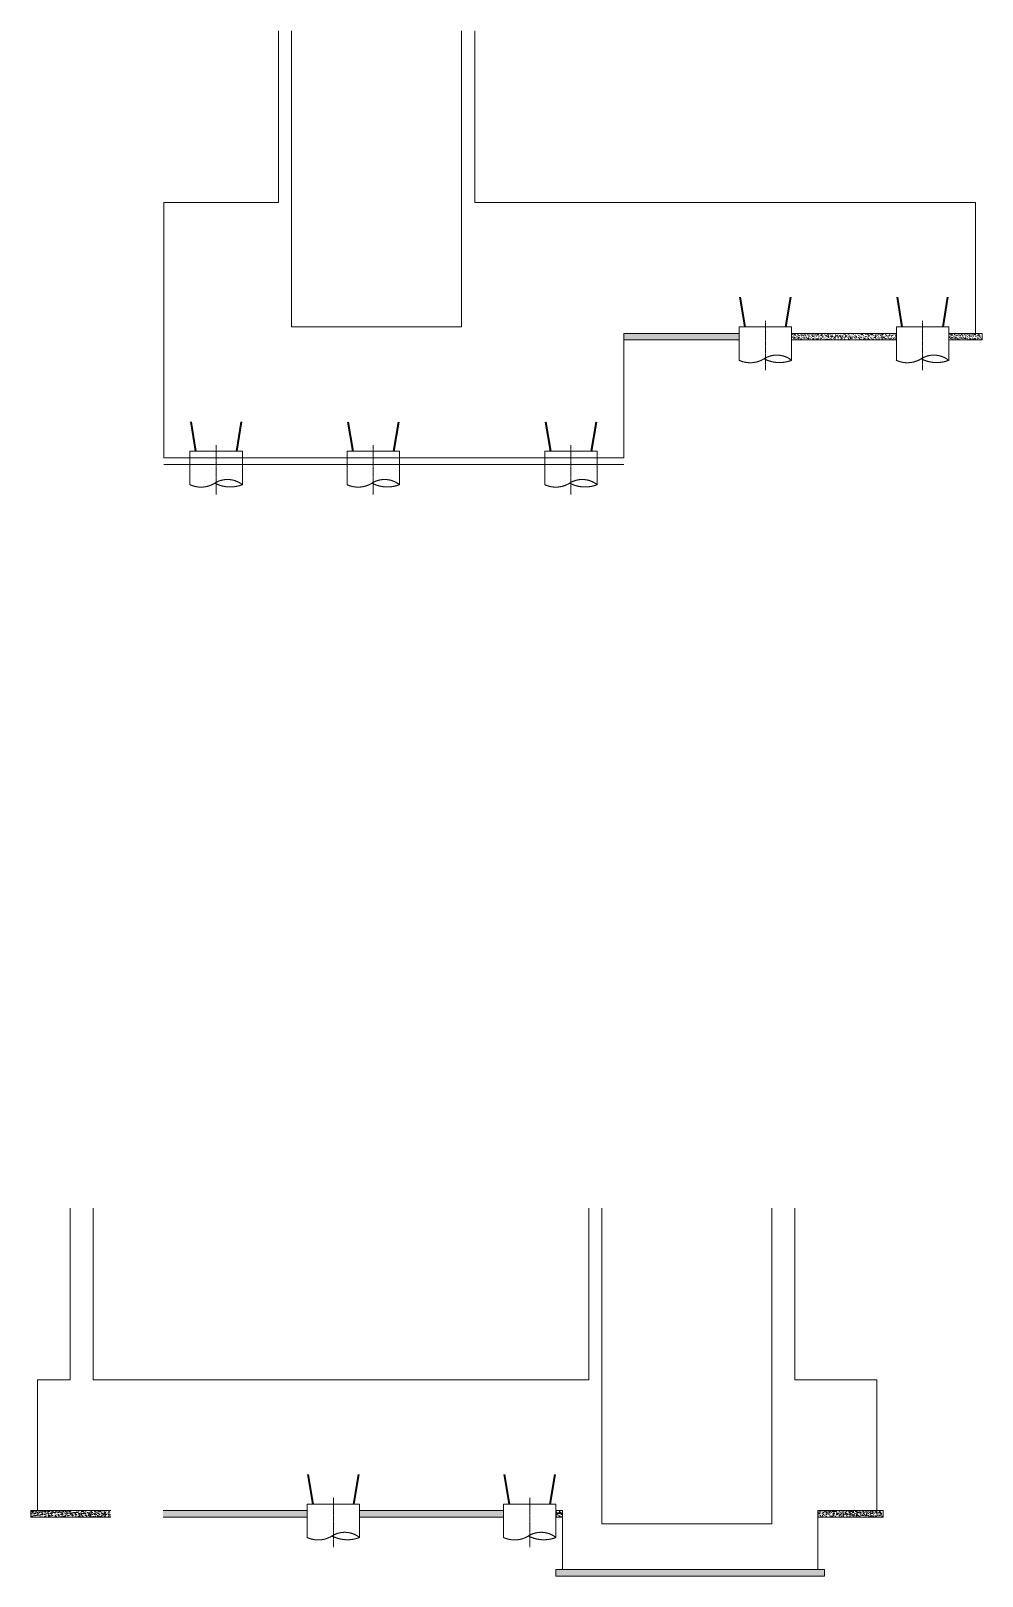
# Model space of a CAD drawing. Header units: millimetres. Extents: x -259680 to 389590, y -106473 to 139263.
# Drawn here: x 119780 to 134310, y 115661 to 139263 of the extents above; entities that cross this region are included whole.
import ezdxf

# ---------------------------------------------------------------- set-up
doc = ezdxf.new("R2010")
doc.units = ezdxf.units.MM
doc.linetypes.add('CENTER2', pattern=[1.125, 0.75, -0.125, 0.125, -0.125])
doc.linetypes.add('HIDDEN', pattern=[9.525, 6.35, -3.175])
doc.layers.get('0').update_dxf_attribs({"lineweight": 20})
for name, color, linetype, lineweight in [('$0$NDC_S_THIN LINE', 7, 'Continuous', 20), ('KC-TRUC', 5, 'CENTER2', 18), ('NDC_S_HATCH MATERIAL', 8, 'Continuous', 13), ('NDC_S_REBAR', 4, 'Continuous', 35), ('NDC_S_SLAB', 2, 'Continuous', 20)]:
    doc.layers.add(name, color=color, linetype=linetype, lineweight=lineweight)
pattern_1 = [(50, (0, 0), (71.726018, -6.275213), [7.5, -82.5]), (355, (0, 0), (-13.875133, 75.219213), [6, -66]), (100.451444, (5.98, -0.52), (57.850885, 68.944), [6.37402, -70.11421]), (46.1842, (0, 20), (106.724133, -16.55193), [11.25, -123.75]), (96.635635, (8.89, 18.62), (93.466195, 97.41186), [9.561034, -105.171376]), (351.184164, (0, 20), (93.466195, 97.41186), [9, -99]), (21, (10, 15), (59.690705, -40.26189), [7.5, -82.5]), (326, (10, 15), (24.331533, 72.515005), [6, -66]), (71.451445, (14.974, 11.645), (84.022238, 32.253115), [6.37402, -70.11421]), (37.5, (0, 0), (1.2159855, 33.2893854), [0, -65.2, 0, -67, 0, -66.25]), (7.5, (0, 0), (26.306954, 39.441171), [0, -38.2, 0, -63.7, 0, -25.25]), (327.5, (-22.3, 0), (53.3822436, -2.255487), [0, -25, 0, -78, 0, -103.5]), (317.5, (-32.3, 0), (58.318617, 10.010498), [0, -32.5, 0, -51.8, 0, -73.5])]

# ---------------------------------------------------------------- blocks, each defined once
blk = doc.blocks.new('*U212')
at = {"layer": 'KC-TRUC', "ltscale": 30}
blk.add_line((0, 194), (0, -560), dxfattribs=at)
at = {"layer": 'NDC_S_HATCH MATERIAL', "color": 2, "linetype": 'HIDDEN', "ltscale": 500}
blk.add_lwpolyline([(400, -411), (400, 99), (-400, 99), (-400, -411)], dxfattribs=at)
for centre, major_axis, start_param, end_param in [((-232, -48), (-283, 283), 1.921341, 2.912184), ((173, -698), (-259, 259), -1.452433, -0.227584), ((215, 65), (361, 361), 3.446929, 4.297833)]:
    blk.add_ellipse(centre, major_axis=major_axis, ratio=1, start_param=start_param, end_param=end_param, dxfattribs=at)
at = {"layer": 'NDC_S_REBAR', "linetype": 'HIDDEN', "ltscale": 200}
for p, q in [((-389, 551), (-314, 100)), ((314, 100), (389, 551))]:
    blk.add_line(p, q, dxfattribs=at)

msp = doc.modelspace()

# ---------------------------------------------------------------- hatches: boundary and pattern name
at = {"layer": '$0$NDC_S_THIN LINE', "ltscale": 100}
h = msp.add_hatch(dxfattribs=at)
h.set_pattern_fill('BTLOT', color=251, scale=10, pattern_type=2)
h.set_pattern_definition([(50, (-3455.54, 17981.455), (71.726018, -6.275213), [7.5, -82.5]), (355, (-3455.54, 17981.455), (-13.875133, 75.219213), [6, -66]), (100.451444, (-3449.56, 17980.93), (57.850885, 68.944), [6.37402, -70.11421]), (46.1842, (-3455.54, 18001.455), (106.724133, -16.55193), [11.25, -123.75]), (96.635635, (-3446.65, 18000.08), (93.466195, 97.41186), [9.561034, -105.171376]), (351.184164, (-3455.54, 18001.45), (93.466195, 97.41186), [9, -99]), (21, (-3445.54, 17996.455), (59.690705, -40.26189), [7.5, -82.5]), (326, (-3445.54, 17996.455), (24.331533, 72.515005), [6, -66]), (71.451445, (-3440.565, 17993.1), (84.022238, 32.253115), [6.37402, -70.11421]), (37.5, (-3455.54, 17981.455), (1.2159855, 33.2893854), [0, -65.2, 0, -67, 0, -66.25]), (7.5, (-3455.54, 17981.455), (26.306954, 39.441171), [0, -38.2, 0, -63.7, 0, -25.25]), (327.5, (-3477.84, 17981.455), (53.3822436, -2.255487), [0, -25, 0, -78, 0, -103.5]), (317.5, (-3487.84, 17981.455), (58.318617, 10.010498), [0, -32.5, 0, -51.8, 0, -73.5])])
h.paths.add_polyline_path([(130599.7, 134642.3), (129244.5, 134642.3), (128834.6, 134642.3), (128834.6, 134542.3), (130599.7, 134542.3)])
h = msp.add_hatch(dxfattribs=at)
h.set_pattern_fill('BTLOT', color=251, scale=10, pattern_type=2)
h.set_pattern_definition([(50, (-890.42, 17981.455), (71.726018, -6.275213), [7.5, -82.5]), (355, (-890.42, 17981.455), (-13.875133, 75.219213), [6, -66]), (100.451444, (-884.44, 17980.93), (57.850885, 68.944), [6.37402, -70.11421]), (46.1842, (-890.42, 18001.455), (106.724133, -16.55193), [11.25, -123.75]), (96.635635, (-881.52, 18000.08), (93.466195, 97.41186), [9.561034, -105.171376]), (351.184164, (-890.42, 18001.45), (93.466195, 97.41186), [9, -99]), (21, (-880.42, 17996.455), (59.690705, -40.26189), [7.5, -82.5]), (326, (-880.42, 17996.455), (24.331533, 72.515005), [6, -66]), (71.451445, (-875.444, 17993.1), (84.022238, 32.253115), [6.37402, -70.11421]), (37.5, (-890.418, 17981.455), (1.2159855, 33.2893854), [0, -65.2, 0, -67, 0, -66.25]), (7.5, (-890.42, 17981.455), (26.306954, 39.441171), [0, -38.2, 0, -63.7, 0, -25.25]), (327.5, (-912.718, 17981.455), (53.3822436, -2.255487), [0, -25, 0, -78, 0, -103.5]), (317.5, (-922.72, 17981.455), (58.318617, 10.010498), [0, -32.5, 0, -51.8, 0, -73.5])])
h.paths.add_polyline_path([(132999.7, 134642.3), (131809.6, 134642.3), (131399.7, 134642.3), (131399.7, 134542.3), (132999.7, 134542.3)])
h = msp.add_hatch(dxfattribs=at)
h.set_pattern_fill('BTLOT', color=251, scale=10, pattern_type=2)
h.set_pattern_definition([(50, (1509.58, 17981.564), (71.726018, -6.275213), [7.5, -82.5]), (355, (1509.58, 17981.56), (-13.875133, 75.219213), [6, -66]), (100.451444, (1515.56, 17981.04), (57.850885, 68.944), [6.37402, -70.11421]), (46.1842, (1509.58, 18001.56), (106.724133, -16.55193), [11.25, -123.75]), (96.635635, (1518.48, 18000.18), (93.466195, 97.41186), [9.561034, -105.171376]), (351.184164, (1509.58, 18001.56), (93.466195, 97.41186), [9, -99]), (21, (1519.58, 17996.564), (59.690705, -40.26189), [7.5, -82.5]), (326, (1519.58, 17996.56), (24.331533, 72.515005), [6, -66]), (71.451445, (1524.556, 17993.21), (84.022238, 32.253115), [6.37402, -70.11421]), (37.5, (1509.582, 17981.564), (1.2159855, 33.2893854), [0, -65.2, 0, -67, 0, -66.25]), (7.5, (1509.58, 17981.564), (26.306954, 39.441171), [0, -38.2, 0, -63.7, 0, -25.25]), (327.5, (1487.282, 17981.564), (53.3822436, -2.255487), [0, -25, 0, -78, 0, -103.5]), (317.5, (1477.28, 17981.564), (58.318617, 10.010498), [0, -32.5, 0, -51.8, 0, -73.5])])
h.paths.add_polyline_path([(134309.6, 134642.4), (134209.6, 134642.4), (133799.7, 134642.4), (133799.7, 134542.4), (134309.6, 134542.4)])
h = msp.add_hatch(dxfattribs=at)
h.set_pattern_fill('BTLOT', color=251, scale=10, pattern_type=2)
h.set_pattern_definition(pattern_1)
h.paths.add_polyline_path([(121000, 116660.8), (119880, 116660.8), (119780, 116660.8), (119780, 116560.8), (121000, 116560.8)])
h = msp.add_hatch(dxfattribs=at)
h.set_pattern_fill('BTLOT', color=251, scale=10, pattern_type=2)
h.set_pattern_definition([(50, (2019.98, 0), (71.726018, -6.275213), [7.5, -82.5]), (355, (2019.98, 0), (-13.875133, 75.219213), [6, -66]), (100.451444, (2025.96, -0.52), (57.850885, 68.944), [6.37402, -70.11421]), (46.1842, (2019.98, 20), (106.724133, -16.55193), [11.25, -123.75]), (96.635635, (2028.87, 18.62), (93.466195, 97.41186), [9.561034, -105.171376]), (351.184164, (2019.98, 20), (93.466195, 97.41186), [9, -99]), (21, (2029.98, 15), (59.690705, -40.26189), [7.5, -82.5]), (326, (2029.98, 15), (24.331533, 72.515005), [6, -66]), (71.451445, (2034.955, 11.645), (84.022238, 32.253115), [6.37402, -70.11421]), (37.5, (2019.98, 0), (1.2159855, 33.2893854), [0, -65.2, 0, -67, 0, -66.25]), (7.5, (2019.98, 0), (26.306954, 39.441171), [0, -38.2, 0, -63.7, 0, -25.25]), (327.5, (1997.68, 0), (53.3822436, -2.255487), [0, -25, 0, -78, 0, -103.5]), (317.5, (1987.68, 0), (58.318617, 10.010498), [0, -32.5, 0, -51.8, 0, -73.5])])
h.paths.add_polyline_path([(124000, 116660.8), (121900, 116660.8), (121800, 116660.8), (121800, 116560.8), (124000, 116560.8)])
h = msp.add_hatch(dxfattribs=at)
h.set_pattern_fill('BTLOT', color=251, scale=10, pattern_type=2)
h.set_pattern_definition([(50, (5019.98, -0.016), (71.726018, -6.275213), [7.5, -82.5]), (355, (5019.98, -0.02), (-13.875133, 75.219213), [6, -66]), (100.451444, (5025.96, -0.54), (57.850885, 68.944), [6.37402, -70.11421]), (46.1842, (5019.98, 19.98), (106.724133, -16.55193), [11.25, -123.75]), (96.635635, (5028.87, 18.6), (93.466195, 97.41186), [9.561034, -105.171376]), (351.184164, (5019.98, 19.98), (93.466195, 97.41186), [9, -99]), (21, (5029.98, 14.984), (59.690705, -40.26189), [7.5, -82.5]), (326, (5029.98, 14.98), (24.331533, 72.515005), [6, -66]), (71.451445, (5034.955, 11.63), (84.022238, 32.253115), [6.37402, -70.11421]), (37.5, (5019.98, -0.016), (1.2159855, 33.2893854), [0, -65.2, 0, -67, 0, -66.25]), (7.5, (5019.98, -0.016), (26.306954, 39.441171), [0, -38.2, 0, -63.7, 0, -25.25]), (327.5, (4997.68, -0.016), (53.3822436, -2.255487), [0, -25, 0, -78, 0, -103.5]), (317.5, (4987.68, -0.016), (58.318617, 10.010498), [0, -32.5, 0, -51.8, 0, -73.5])])
h.paths.add_polyline_path([(127000, 116660.8), (124800, 116660.8), (124800, 116660.8), (124800, 116560.8), (127000, 116560.8)])
h = msp.add_hatch(dxfattribs=at)
h.set_pattern_fill('BTLOT', color=251, scale=10, pattern_type=2)
h.set_pattern_definition(pattern_1)
h.paths.add_polyline_path([(127900, 116660.8), (127800, 116660.8), (127800, 116560.8), (127900, 116560.8)])
h = msp.add_hatch(dxfattribs=at)
h.set_pattern_fill('BTLOT', color=251, scale=10, pattern_type=2)
h.set_pattern_definition(pattern_1)
h.paths.add_polyline_path([(132800, 116660.8), (132700, 116660.8), (131800, 116660.8), (131800, 116560.8), (132800, 116560.8)])
h = msp.add_hatch(dxfattribs=at)
h.set_pattern_fill('BTLOT', color=251, scale=10, pattern_type=2)
h.set_pattern_definition([(50, (8020, -900.016), (71.726018, -6.275213), [7.5, -82.5]), (355, (8020, -900.02), (-13.875133, 75.219213), [6, -66]), (100.451444, (8025.98, -900.54), (57.850885, 68.944), [6.37402, -70.11421]), (46.1842, (8020, -880.02), (106.724133, -16.55193), [11.25, -123.75]), (96.635635, (8028.89, -881.4), (93.466195, 97.41186), [9.561034, -105.171376]), (351.184164, (8020, -880.02), (93.466195, 97.41186), [9, -99]), (21, (8030, -885.016), (59.690705, -40.26189), [7.5, -82.5]), (326, (8030, -885.02), (24.331533, 72.515005), [6, -66]), (71.451445, (8034.974, -888.37), (84.022238, 32.253115), [6.37402, -70.11421]), (37.5, (8020, -900.016), (1.2159855, 33.2893854), [0, -65.2, 0, -67, 0, -66.25]), (7.5, (8020, -900.016), (26.306954, 39.441171), [0, -38.2, 0, -63.7, 0, -25.25]), (327.5, (7997.7, -900.016), (53.3822436, -2.255487), [0, -25, 0, -78, 0, -103.5]), (317.5, (7987.7, -900.016), (58.318617, 10.010498), [0, -32.5, 0, -51.8, 0, -73.5])])
h.paths.add_polyline_path([(131900, 115760.8), (127900, 115760.8), (127800, 115760.8), (127800, 115660.8), (131900, 115660.8)])

# ---------------------------------------------------------------- linework, layer by layer
at = {"layer": 'NDC_S_HATCH MATERIAL', "ltscale": 100}
for p, q in [((130599.7, 134542.3), (128834.6, 134542.3)), ((132999.7, 134542.3), (131399.7, 134542.3)), ((134309.6, 134542.4), (133799.7, 134542.4)), ((134209.6, 134642.4), (134309.6, 134642.4)), ((134309.6, 134642.4), (134309.6, 134542.4)), ((119880, 116660.8), (119780, 116660.8)), ((119780, 116660.8), (119780, 116560.8)), ((132700, 116660.8), (132800, 116660.8)), ((132800, 116660.8), (132800, 116560.8)), ((121000, 116560.8), (119780, 116560.8)), ((124000, 116560.8), (121800, 116560.8)), ((127000, 116560.8), (124800, 116560.8)), ((127900, 116560.8), (127800, 116560.8)), ((132800, 116560.8), (131800, 116560.8)), ((127900, 115760.8), (127800, 115760.8)), ((127800, 115760.8), (127800, 115660.8)), ((131900, 115660.8), (127800, 115660.8)), ((131800, 115760.8), (131900, 115760.8)), ((131900, 115760.8), (131900, 115660.8))]:
    msp.add_line(p, q, dxfattribs=at)
at = {"layer": 'NDC_S_SLAB', "ltscale": 100}
for p, q in [((123559.6, 136642.4), (123559.6, 139263.5)), ((123759.6, 136642.4), (123759.6, 139263.5)), ((126359.6, 136642.4), (126359.6, 139263.5)), ((126559.6, 136642.4), (126559.6, 139263.5)), ((123559.6, 136642.4), (121809.6, 136642.4)), ((121809.6, 136642.4), (121809.6, 132742.4)), ((123759.6, 134742.4), (123759.6, 136642.4)), ((126359.6, 134742.4), (126359.6, 136642.4)), ((126559.6, 136642.4), (134209.6, 136642.4)), ((134209.6, 134642.4), (134209.6, 136642.4)), ((123759.6, 134742.4), (126359.6, 134742.4)), ((128834.6, 134642.4), (130599.7, 134642.4)), ((128834.6, 132742.4), (128834.6, 134642.4)), ((131399.7, 134642.4), (132999.7, 134642.4)), ((133799.7, 134642.4), (134209.6, 134642.4)), ((121809.6, 132742.4), (128834.6, 132742.4)), ((121809.6, 132642.4), (128834.6, 132642.4)), ((120380, 118660.8), (120380, 121281.9)), ((120730, 118660.8), (120730, 121281.9)), ((128300, 118660.8), (128300, 121281.9)), ((128500, 118660.8), (128500, 121281.9)), ((131100, 118660.8), (131100, 121281.9)), ((131450, 118660.8), (131450, 121281.9)), ((119880, 118660.8), (119880, 116660.8)), ((120380, 118660.8), (119880, 118660.8)), ((128300, 118660.8), (120730, 118660.8)), ((128500, 118660.8), (128500, 116460.8)), ((131100, 118660.8), (131100, 116460.8)), ((132700, 118660.8), (131450, 118660.8)), ((132700, 116660.8), (132700, 118660.8)), ((121000, 116660.8), (119880, 116660.8)), ((124000, 116660.8), (121800, 116660.8)), ((127000, 116660.8), (124800, 116660.8)), ((127900, 116660.8), (127800, 116660.8)), ((127900, 116660.8), (127900, 115760.8)), ((132700, 116660.8), (131800, 116660.8)), ((131800, 116660.8), (131800, 115760.8)), ((131100, 116460.8), (128500, 116460.8)), ((131800, 115760.8), (127900, 115760.8))]:
    msp.add_line(p, q, dxfattribs=at)

# ---------------------------------------------------------------- block references
for p in [(130999.7, 134643), (133399.7, 134643), (122609.7, 132743), (125009.7, 132743), (128029.7, 132743), (124400, 116661.4), (127400, 116661.4)]:
    msp.add_blockref('*U212', p)

doc.saveas('drawing.dxf')
